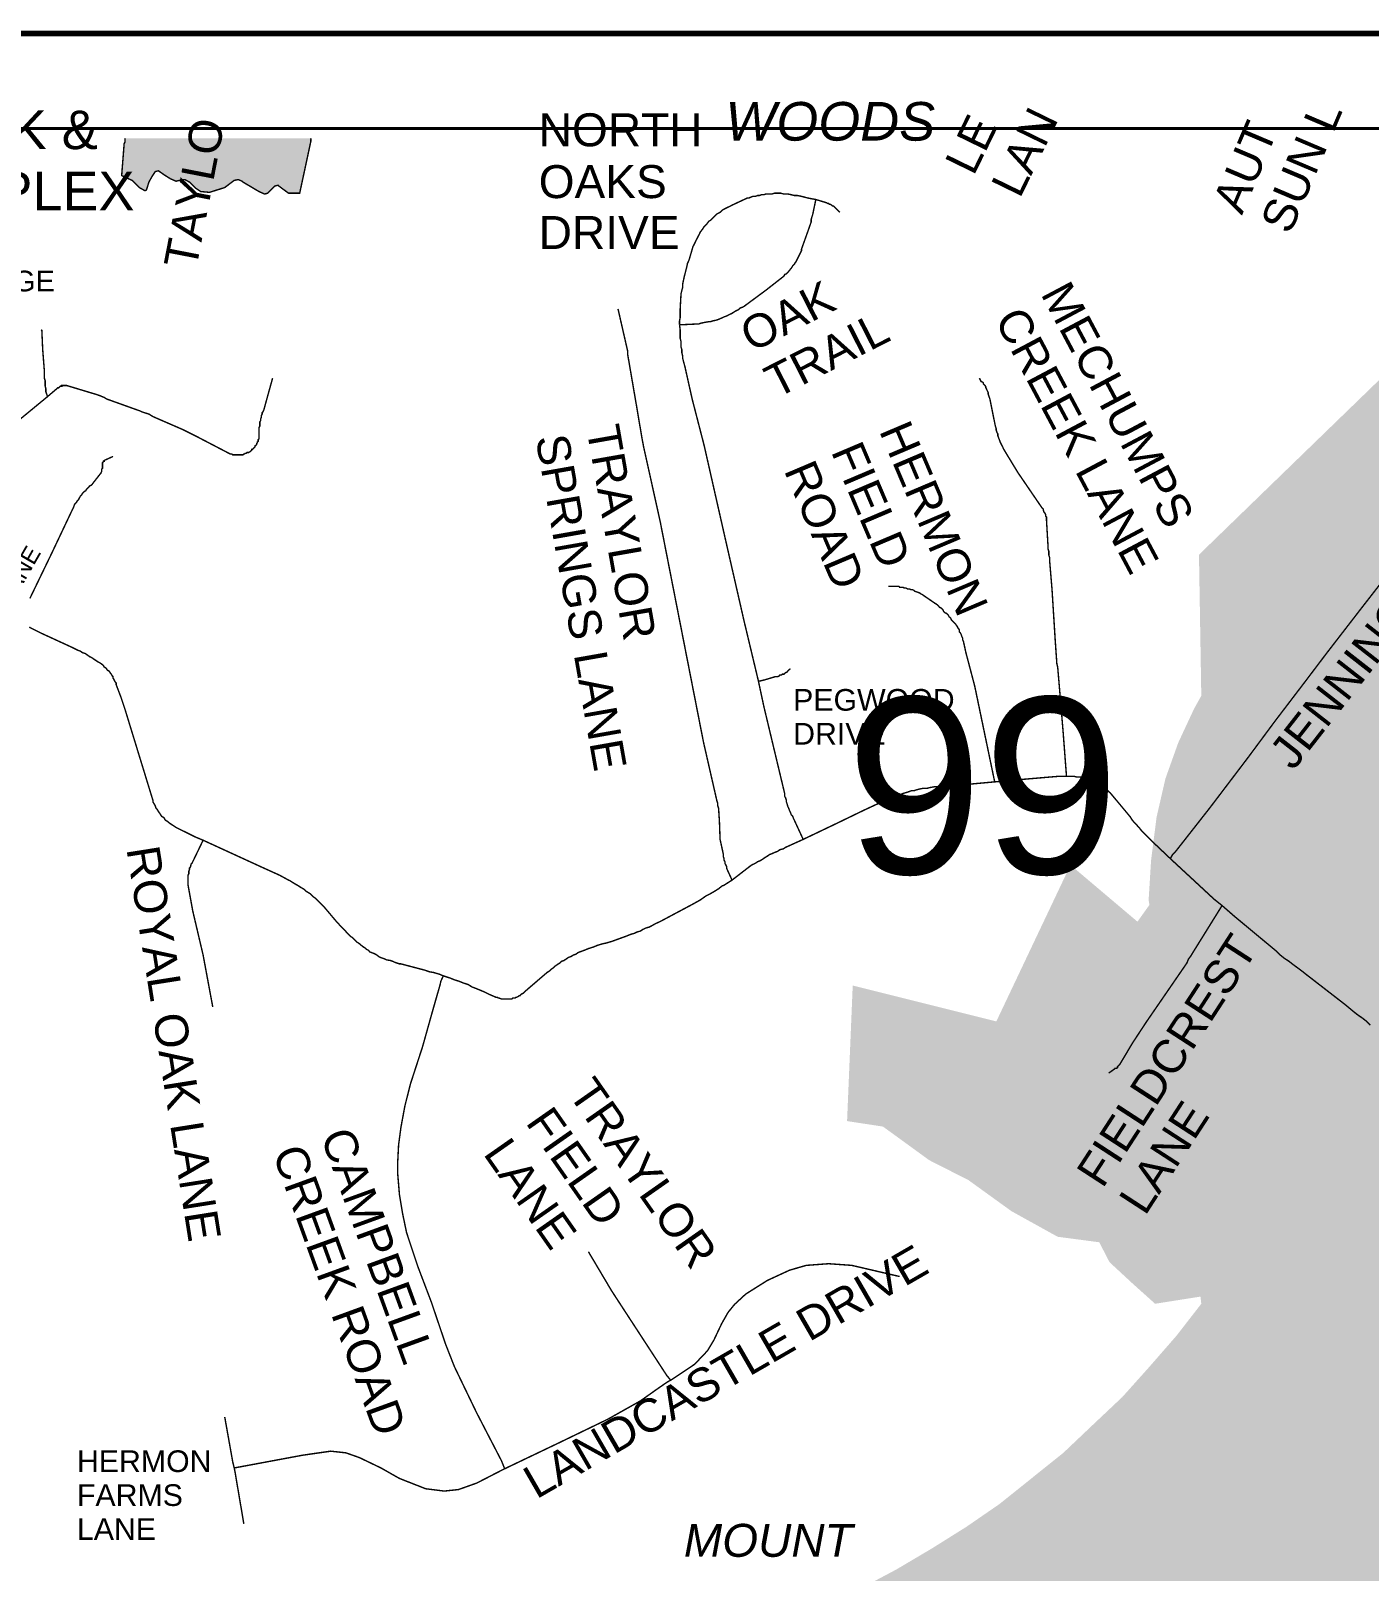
# Model space of a CAD drawing. Header units: millimetres. Extents: x 10 to 1080, y 12 to 847.
# Drawn here: x 577.5 to 719.5, y 683.6 to 847.1 of the extents above; entities that cross this region are included whole.
import ezdxf

# ---------------------------------------------------------------- set-up
doc = ezdxf.new("R2010")
doc.units = ezdxf.units.MM

msp = doc.modelspace()

# ---------------------------------------------------------------- hatches: boundary and pattern name
at = {"layer": 'H', "linetype": 'CONTINUOUS'}
for points in [[(607.219, 835.484), (607.219, 835.325), (606.037, 829.822), (604.855, 829.822), (603.92, 830.492), (603.762, 830.668), (603.409, 830.58), (602.65, 829.822), (602.315, 829.733), (601.715, 829.98), (600.022, 831.003), (599.952, 831.092), (599.528, 831.25), (599.105, 831.18), (598.082, 830.404), (596.477, 829.91), (595.542, 829.98), (595.03, 830.333), (594.36, 831.003), (593.848, 831.25), (593.249, 831.18), (592.914, 831.092), (592.332, 831.338), (591.644, 831.762), (591.062, 832.185), (590.709, 832.097), (590.374, 831.603), (590.038, 831.003), (589.792, 830.157), (589.615, 830.068), (589.015, 830.404), (588.257, 831.18), (587.163, 831.691), (587.41, 835.06), (587.498, 835.237), (587.534, 835.66), (607.254, 835.66), (607.219, 835.484)], [(944.704, 570.742), (940.47, 570.9), (936.149, 570.742), (931.827, 570.477), (929.64, 570.318), (927.523, 570.142), (925.318, 570.054), (923.202, 569.895), (920.997, 569.718), (918.88, 569.63), (916.675, 569.63), (912.354, 569.718), (909.814, 569.807), (907.627, 569.895), (905.422, 569.895), (903.129, 569.895), (900.853, 569.895), (898.472, 569.807), (896.108, 569.718), (893.815, 569.56), (891.364, 569.472), (889, 569.295), (886.619, 569.136), (884.167, 568.96), (881.803, 568.713), (879.334, 568.537), (876.882, 568.36), (874.518, 568.113), (872.067, 567.937), (869.597, 567.69), (867.234, 567.514), (864.87, 567.267), (862.401, 567.09), (860.037, 566.932), (857.673, 566.755), (855.292, 566.596), (853.017, 566.42), (850.724, 566.332), (848.607, 566.244), (852.17, 570.142), (834.037, 605.614), (843.703, 613.075), (870.797, 623.394), (903.041, 631.79), (912.777, 635.6), (906.939, 654.985), (902.458, 678.268), (899.231, 711.2), (894.662, 722.806), (891.452, 733.125), (876.635, 727.287), (871.467, 723.388), (859.861, 713.74), (846.243, 705.362), (834.637, 704.674), (819.82, 705.362), (804.333, 708.572), (802.375, 724.076), (797.207, 740.234), (785.618, 751.84), (767.503, 733.725), (751.999, 718.908), (742.35, 719.578), (729.403, 707.302), (723.988, 701.798), (721.448, 703.333), (717.638, 705.362), (713.74, 707.214), (709.842, 708.995), (705.785, 710.53), (701.71, 711.958), (701.622, 712.717), (696.807, 711.958), (694.355, 714.163), (691.974, 716.368), (690.88, 718.485), (686.47, 719.067), (681.567, 721.783), (676.998, 725.082), (672.835, 727.198), (667.932, 730.762), (664.122, 731.344), (664.722, 745.737), (679.962, 741.927), (687.828, 758.525), (694.937, 752.51), (696.207, 754.292), (696.119, 754.803), (696.383, 759.037), (696.965, 763.605), (697.9, 767.68), (699.258, 771.49), (700.952, 775.123), (701.71, 776.482), (701.463, 791.457), (726.528, 815.763), (736.6, 830.157), (738.681, 835.66), (948.849, 835.66), (948.849, 570.318), (944.704, 570.742)], [(802.375, 724.076), (804.333, 708.572), (819.82, 705.362), (834.637, 704.674), (846.243, 705.362), (859.861, 713.74), (871.467, 723.388), (876.635, 727.287), (891.452, 733.125), (894.662, 722.806), (899.231, 711.2), (902.458, 678.268), (906.939, 654.985), (912.777, 635.6), (903.041, 631.79), (870.797, 623.394), (843.703, 613.075), (834.037, 605.614), (852.17, 570.142), (848.607, 566.244), (849.207, 566.244), (834.637, 551.692), (840.475, 538.815), (802.711, 488.438), (802.217, 489.126), (800.435, 493.007), (798.83, 497.082), (795.355, 502.25), (792.215, 505.213), (789.005, 508.088), (786.289, 511.722), (784.437, 515.532), (783.078, 519.677), (782.391, 521.723), (780.874, 525.78), (778.334, 530.348), (775.794, 533.735), (773.007, 536.875), (769.955, 539.75), (766.727, 542.378), (763.27, 544.83), (759.707, 547.123), (755.985, 549.24), (754.115, 550.333), (752.263, 551.356), (750.305, 552.45), (748.365, 553.473), (746.407, 554.478), (744.467, 555.502), (742.615, 556.507), (740.657, 557.618), (739.652, 558.13), (732.525, 556.436), (732.79, 544.583), (726.264, 530.86), (723.142, 524.334), (722.207, 519.765), (722.877, 514.015), (725.593, 511.052), (734.219, 509.182), (736.177, 508.935), (733.302, 494.965), (732.278, 489.126), (728.98, 480.236), (737.605, 465.243), (747.518, 446.193), (733.548, 450.338), (730.409, 438.062), (720.76, 407.158), (717.885, 398.268), (714.745, 388.108), (713.475, 387.174), (712.047, 376.096), (715.945, 344.77), (716.615, 324.026), (716.439, 318.682), (723.388, 318.435), (731.608, 319.705), (737.358, 321.557), (743.373, 323.25), (749.635, 324.273), (754.962, 326.39), (761.488, 331.47), (750.641, 308.786), (742.95, 291.677), (741.257, 289.313), (754.715, 277.195), (760.801, 272.292), (760.73, 272.115), (769.444, 264.583), (777.487, 249.678), (794.597, 237.155), (804.333, 230.293), (811.777, 224.032), (798.054, 219.957), (781.473, 215.988), (770.043, 212.602), (757.502, 208.033), (746.072, 201.172), (734.06, 195.404), (725.082, 194.91), (725.258, 194.134), (725.593, 192.105), (725.752, 188.048), (725.17, 184.062), (724.905, 183.392), (714.587, 181.698), (699.17, 173.743), (696.295, 178.312), (682.078, 173.143), (680.879, 176.53), (652.868, 161.713), (660.647, 138.007), (660.4, 137.83), (656.749, 135.467), (653.203, 133.103), (649.552, 130.722), (645.918, 128.358), (642.285, 125.977), (638.634, 123.702), (635, 121.32), (631.349, 118.957), (627.803, 116.664), (624.152, 114.3), (620.942, 115.394), (619.584, 117.51), (618.402, 119.556), (617.22, 121.744), (616.038, 123.702), (614.68, 125.977), (613.569, 128.27), (612.299, 130.475), (610.958, 132.415), (609.424, 134.197), (608.154, 136.066), (606.795, 138.254), (605.367, 140.035), (603.673, 143.087), (601.892, 144.445), (599.863, 145.715), (598.17, 147.496), (596.724, 149.26), (595.118, 151.042), (593.513, 152.647), (591.22, 153.846), (589.439, 155.187), (587.675, 156.545), (586.052, 158.415), (585.717, 160.778), (585.047, 162.895), (584.112, 165.1), (582.172, 166.194), (580.549, 167.887), (579.543, 169.845), (578.785, 171.962), (577.762, 173.902), (576.668, 175.772), (575.398, 177.553), (573.775, 178.982), (571.659, 182.457), (568.784, 186.778), (566.932, 189.988), (565.82, 194.486), (564.462, 203.87), (563.704, 208.527), (563.88, 211.332), (563.704, 215.477), (563.457, 217.77), (563.28, 220.133), (563.368, 222.426), (563.28, 224.614), (562.857, 227.418), (561.675, 229.694), (560.828, 232.586), (561.428, 234.774), (561.852, 237.825), (561.922, 240.206), (561.587, 242.658), (561.763, 245.286), (562.01, 247.65), (561.852, 250.278), (561.164, 254.423), (561.922, 257.052), (562.522, 259.256), (562.275, 261.532), (561.499, 263.56), (560.405, 265.518), (559.805, 267.882), (559.223, 270.175), (557.953, 273.297), (556.26, 274.92), (554.814, 277.53), (554.39, 280), (553.72, 282.363), (552.962, 284.656), (551.85, 286.508), (550.668, 288.713), (549.222, 291.165), (547.194, 292.947), (545.412, 294.552), (543.56, 296.422), (543.719, 298.697), (542.537, 300.655), (540.42, 302.348), (538.057, 304.976), (535.34, 306.405), (532.553, 307.763), (530.26, 309.545), (528.232, 310.903), (526.874, 312.755), (526.45, 314.872), (524.51, 315.807), (522.305, 316.054), (518.248, 316.565), (515.779, 316.9), (513.592, 317.324), (511.387, 317.923), (508.935, 318.17), (507.153, 316.988), (506.465, 314.96), (505.037, 313.267), (503.255, 311.997), (501.897, 310.303), (500.292, 308.698), (498.422, 307.587), (496.658, 306.07), (495.212, 304.377), (494.453, 302.348), (493.942, 299.896), (493.607, 297.603), (493.942, 295.24), (494.453, 293.123), (495.212, 290.83), (495.723, 288.625), (494.03, 286.508), (493.342, 284.304), (491.649, 281.693), (489.462, 280.846), (485.14, 280.423), (481.577, 280.582), (479.637, 281.852), (478.102, 283.457), (476.673, 285.08), (475.068, 286.773), (472.863, 287.267), (470.658, 286.685), (468.965, 285.238), (467.184, 283.88), (465.067, 282.875), (463.462, 281.34), (464.732, 279.488), (466.602, 278.306), (468.63, 277.372), (469.724, 275.502), (468.877, 273.385), (467.095, 272.027), (463.973, 269.663), (462.104, 268.058), (460.075, 266.876), (457.958, 266.1), (455.665, 265.606), (452.702, 266.277), (450.674, 267.212), (448.469, 267.635), (444.835, 268.482), (442.718, 268.993), (440.514, 268.393), (436.792, 268.217), (434.763, 268.905), (432.805, 269.998), (431.465, 271.78), (432.647, 273.72), (433.405, 275.925), (433.317, 278.218), (432.805, 280.335), (432.894, 282.963), (431.959, 285.327), (428.925, 284.568), (426.72, 283.88), (424.603, 283.457), (421.375, 283.968), (419.188, 284.392), (417.072, 284.903), (415.025, 285.926), (412.838, 286.685), (410.792, 287.62), (409.698, 289.56), (409.875, 291.765), (410.298, 293.97), (410.298, 296.157), (409.61, 298.203), (408.252, 300.143), (406.4, 301.66), (404.53, 303.107), (402.837, 304.712), (400.897, 305.823), (399.715, 307.675), (400.297, 309.792), (399.962, 311.997), (397.845, 313.355), (395.905, 314.537), (394.547, 316.318), (393.1, 318.1), (391.672, 319.793), (390.225, 321.398), (388.108, 322.668), (386.592, 324.185), (385.057, 325.878), (383.452, 327.325), (381.582, 328.595), (379.465, 329.265), (378.125, 331.047), (378.037, 333.252), (377.349, 335.368), (375.92, 336.973), (374.05, 338.332), (372.11, 339.425), (370.152, 340.536), (368.035, 341.383), (365.919, 341.965), (363.555, 341.63), (361.615, 340.607), (359.745, 338.914), (357.875, 337.82), (355.935, 336.797), (353.818, 335.703), (351.878, 334.522), (350.255, 332.652), (348.915, 330.8), (347.98, 328.754), (347.133, 326.637), (345.599, 325.032), (343.323, 324.785), (340.184, 324.785), (337.732, 325.367), (335.615, 324.185), (334.522, 322.333), (334.433, 320.128), (334.098, 317.923), (332.899, 315.807), (331.805, 313.866), (330.958, 311.75), (330.712, 309.545), (330.288, 307.252), (329.935, 304.976), (329.688, 302.683), (329.018, 300.39), (328.083, 298.203), (327.325, 296.157), (327.06, 293.97), (328.665, 292.347), (329.935, 290.583), (328.665, 288.802), (326.39, 287.955), (323.25, 287.778), (321.045, 288.29), (319.864, 290.23), (318.682, 292.276), (316.812, 293.705), (314.025, 294.975), (311.732, 295.487), (309.615, 295.91), (307.763, 297.092), (306.405, 299.05), (305.47, 300.99), (304.712, 303.107), (303.689, 305.135), (301.995, 306.405), (300.302, 307.852), (298.962, 309.545), (297.268, 307.94), (296.422, 305.894), (293.282, 304.2), (291.5, 305.558), (289.648, 306.828), (287.69, 307.852), (287.267, 309.968), (287.69, 312.173), (285.75, 313.09), (283.457, 313.602), (281.34, 314.202), (279.224, 315.295), (278.642, 317.5), (277.954, 319.617), (276.013, 321.222), (274.144, 319.793), (272.874, 317.923), (269.998, 319.193), (268.217, 320.64), (266.435, 321.98), (263.984, 324.45), (262.202, 325.72), (260.862, 327.484), (261.108, 329.688), (261.867, 331.893), (262.714, 334.01), (262.467, 337.644), (261.532, 339.602), (260.597, 341.718), (258.992, 343.323), (255.94, 345.352), (253.065, 346.71), (251.195, 347.892), (249.167, 348.827), (248.92, 351.032), (250.19, 352.884), (251.707, 354.842), (254.088, 354.93), (255.782, 356.358), (257.969, 356.623), (260.174, 357.117), (261.444, 359.234), (261.779, 361.527), (261.62, 363.732), (260.438, 365.584), (258.992, 367.277), (256.117, 367.63), (255.429, 369.746), (254.088, 371.44), (252.307, 372.957), (250.525, 374.227), (248.497, 374.826), (247.138, 376.767), (248.162, 378.707), (247.385, 381), (245.78, 382.517), (245.622, 384.81), (244.687, 386.75), (243.575, 388.796), (242.235, 390.56), (241.035, 392.43), (239.518, 394.212), (239.43, 396.416), (240.453, 398.533), (240.612, 401.144), (240.788, 403.86), (239.43, 405.888), (238.584, 408.005), (236.467, 409.452), (235.038, 411.304), (233.08, 412.838), (233.168, 415.202), (234.103, 417.318), (235.462, 419.276), (236.978, 421.04), (238.072, 422.998), (237.825, 425.274), (237.49, 427.902), (236.22, 429.683), (234.527, 431.377), (232.657, 433.246), (230.628, 434.587), (229.182, 436.28), (227.489, 437.815), (226.219, 439.667), (224.79, 441.537), (223.943, 443.742), (222.92, 445.77), (220.98, 447.216), (218.775, 448.557), (216.57, 449.827), (214.365, 450.25), (212.249, 450.427), (209.797, 450.515), (206.163, 450.427), (203.87, 451.026), (201.595, 450.338), (199.972, 448.31), (201.665, 446.705), (199.549, 444.588), (196.938, 445.347), (194.822, 445.435), (192.105, 444.923), (189.054, 445.012), (187.202, 443.406), (184.908, 442.472), (182.88, 441.113), (181.01, 439.596), (179.317, 438.15), (177.288, 437.056), (175.084, 436.457), (173.055, 435.522), (170.762, 434.675), (168.575, 434.852), (166.793, 436.545), (165.947, 438.82), (165.259, 440.937), (163.142, 442.048), (160.955, 442.56), (158.574, 442.383), (156.369, 441.713), (154.005, 440.778), (151.377, 440.267), (148.59, 440.267), (146.385, 439.843), (145.45, 437.727), (145.115, 435.522), (142.663, 436.122), (142.152, 438.326), (140.458, 439.932), (138.43, 441.113), (136.472, 442.207), (134.285, 442.807), (131.745, 442.048), (128.605, 441.537), (126.153, 441.872), (123.525, 441.784), (121.497, 442.983), (120.05, 444.588), (117.775, 445.012), (116.082, 446.528), (116.152, 448.822), (114.124, 450.938), (112.607, 453.214), (111.425, 454.995), (110.155, 456.777), (108.797, 458.47), (107.527, 460.252), (106.257, 461.945), (104.898, 463.726), (103.54, 465.42), (102.182, 467.113), (100.842, 468.806), (99.572, 470.57), (98.213, 472.264), (95.585, 475.738), (93.133, 479.213), (90.682, 482.776), (88.477, 486.41), (86.448, 490.132), (84.578, 494.03), (83.062, 498.016), (81.527, 502.92), (80.433, 507.065), (79.498, 511.298), (78.74, 515.532), (78.228, 519.853), (77.805, 524.175), (77.558, 528.496), (77.47, 532.8), (77.558, 534.917), (77.558, 537.122), (77.717, 539.238), (77.893, 541.443), (78.052, 543.56), (78.317, 545.765), (78.564, 547.882), (79.252, 552.115), (80.098, 556.348), (81.192, 560.582), (82.374, 564.727), (84.402, 570.054), (86.448, 573.793), (87.63, 575.645), (117.687, 575.645), (138.007, 572.435), (144.445, 544.23), (141.905, 543.225), (154.764, 537.88), (160.443, 536.028), (171.185, 535.693), (189.318, 535.34), (206.834, 533.912), (226.06, 527.897), (227.842, 532.888), (253.912, 548.552), (259.239, 550.333), (265.677, 550.668), (269.575, 552.115), (277.019, 556.772), (283.122, 559.223), (290.989, 559.982), (306.317, 558.553), (306.652, 558.288), (307.005, 558.624), (310.885, 558.888), (317.659, 563.122), (325.543, 568.113), (333.745, 573.528), (338.825, 576.827), (341.365, 576.756), (344.928, 576.068), (348.492, 574.71), (351.949, 572.858), (355.759, 569.718), (358.228, 566.173), (359.234, 564.303), (360.257, 562.363), (362.462, 558.8), (365.425, 555.925), (369.993, 554.32), (376.255, 554.478), (378.46, 554.902), (380.577, 555.325), (382.782, 555.748), (384.898, 556.013), (387.773, 556.436), (392.007, 557.107), (396.064, 558.042), (400.138, 559.135), (404.107, 560.405), (408.005, 561.852), (411.903, 563.457), (415.713, 565.238), (419.435, 567.09), (423.069, 569.048), (424.18, 569.63), (421.128, 576.333), (406.224, 573.952), (411.057, 595.383), (409.452, 607.06), (401.408, 603.85), (401.832, 611.893), (404.618, 612.74), (404.195, 626.022), (394.882, 630.432), (373.539, 618.737), (369.482, 635.67), (377.19, 651.845), (407.405, 673.276), (407.829, 671.23), (482.177, 704.003), (500.715, 623.323), (501.227, 623.57), (505.372, 625.863), (509.182, 627.892), (512.992, 630.008), (516.802, 632.037), (520.612, 634.065), (522.552, 635.088), (524.422, 636.094), (526.362, 637.117), (528.232, 638.14), (530.172, 639.233), (532.042, 640.256), (534.335, 641.438), (544.495, 629.585), (550.422, 631.613), (546.523, 639.568), (541.532, 645.336), (541.602, 645.407), (545.412, 647.453), (549.222, 649.57), (553.032, 651.598), (556.772, 653.627), (560.582, 655.743), (564.392, 657.772), (568.202, 659.888), (572.012, 661.917), (575.733, 664.034), (579.543, 666.15), (583.353, 668.196), (587.163, 670.313), (590.885, 672.342), (596.724, 674.458), (601.133, 674.458), (603.338, 674.458), (605.455, 674.37), (607.642, 674.194), (609.847, 674.123), (611.964, 674.035), (614.168, 673.858), (616.373, 673.7), (618.49, 673.612), (620.695, 673.435), (622.882, 673.347), (624.999, 673.276), (629.32, 673.188), (633.642, 673.276), (637.875, 673.523), (642.108, 673.947), (646.254, 674.617), (650.399, 675.728), (653.627, 676.734), (657.684, 678.18), (661.67, 679.873), (665.568, 681.743), (669.378, 683.772), (673.1, 685.976), (676.734, 688.252), (680.297, 690.704), (683.683, 693.42), (687.07, 696.136), (690.192, 699.1), (693.332, 702.063), (696.207, 705.273), (699.082, 708.572), (701.71, 711.958), (705.785, 710.53), (709.842, 708.995), (713.74, 707.214), (717.638, 705.362), (721.448, 703.333), (723.988, 701.798), (729.403, 707.302), (742.35, 719.578), (751.999, 718.908), (767.503, 733.725), (785.618, 751.84), (797.207, 740.234), (802.375, 724.076), (802.375, 724.076)]]:
    msp.add_hatch(color=256, dxfattribs=at).paths.add_polyline_path(points)

# ---------------------------------------------------------------- linework, layer by layer
at = {"layer": 'P'}
for points, const_width in [([(16.157, 12.118), (16.157, 846.755), (1080.082, 846.755), (1080.082, 12.118), (16.157, 12.118)], 0.602), ([(42.245, 29.475), (42.245, 836.683), (948.002, 836.683), (948.002, 29.475), (42.245, 29.475), (42.245, 29.475)], 0.301), ([(607.254, 835.66), (607.219, 835.501), (607.219, 835.325), (606.037, 829.822), (604.855, 829.822), (603.92, 830.509), (603.744, 830.668), (603.409, 830.58), (602.65, 829.822), (602.315, 829.733), (601.715, 829.998), (600.022, 831.003), (599.934, 831.092), (599.511, 831.268), (599.087, 831.18), (598.082, 830.421), (596.459, 829.91), (595.542, 829.998), (595.03, 830.333), (594.342, 831.003), (593.848, 831.268), (593.249, 831.18), (592.914, 831.092), (592.314, 831.356), (591.644, 831.779), (591.044, 832.203), (590.709, 832.115), (590.374, 831.603), (590.038, 831.003), (589.774, 830.157), (589.615, 830.086), (589.015, 830.421), (588.257, 831.18), (587.146, 831.691), (587.41, 835.078), (587.498, 835.237), (587.516, 835.66)], 0.151), ([(646.342, 815.852), (646.342, 816.275), (646.412, 816.61), (646.412, 816.875), (646.412, 817.21), (646.412, 817.545), (646.501, 819.15), (646.589, 819.503), (646.677, 819.838), (646.677, 820.173), (646.765, 820.596), (646.836, 820.932), (646.924, 821.267), (647.012, 821.619), (647.1, 821.955), (647.188, 822.378), (647.347, 822.713), (647.771, 824.159), (647.859, 824.318), (647.947, 824.495), (648.106, 824.83), (648.282, 825.165), (648.37, 825.341), (648.458, 825.5), (648.529, 825.676), (648.794, 826.012), (648.952, 826.276), (649.129, 826.435), (649.217, 826.523), (649.464, 826.858), (649.64, 826.946), (649.887, 827.193), (650.064, 827.37), (650.152, 827.458), (650.311, 827.617), (650.646, 827.793), (650.91, 828.04), (651.069, 828.128), (651.245, 828.216), (651.422, 828.305), (651.757, 828.463), (651.916, 828.552), (653.538, 829.31), (653.697, 829.31), (654.121, 829.486), (654.385, 829.486), (654.632, 829.575), (654.808, 829.575), (655.055, 829.663), (655.302, 829.663), (655.479, 829.733), (655.726, 829.733), (655.902, 829.733), (656.149, 829.733), (656.414, 829.822), (656.572, 829.822), (656.837, 829.822), (657.084, 829.822), (657.419, 829.733), (657.842, 829.733), (658.195, 829.663), (658.53, 829.575), (658.865, 829.575), (659.289, 829.486), (659.624, 829.398), (659.959, 829.31), (660.312, 829.239), (660.806, 829.151)], 0.151), ([(646.342, 815.852), (648.194, 815.94), (648.37, 815.94), (648.617, 816.028), (649.041, 816.116), (649.464, 816.187), (649.64, 816.187), (649.887, 816.275), (650.311, 816.363), (650.734, 816.539), (650.91, 816.61), (651.069, 816.698), (651.334, 816.786), (651.492, 816.875), (651.669, 816.963), (651.845, 817.033), (652.268, 817.298), (652.427, 817.386), (652.604, 817.457), (652.762, 817.633), (653.027, 817.721), (653.186, 817.809), (655.479, 819.503), (657.419, 821.02), (657.507, 821.196), (657.684, 821.267), (657.931, 821.531), (658.195, 821.866), (658.266, 821.955), (658.354, 822.113), (658.53, 822.29), (658.618, 822.466), (658.689, 822.537), (658.777, 822.713), (658.865, 822.889), (659.042, 823.225), (659.112, 823.383), (659.201, 823.56), (659.289, 823.736), (659.289, 823.895), (659.959, 825.765), (660.047, 826.012), (660.135, 826.276), (660.224, 826.523), (660.312, 826.77), (660.312, 827.035), (660.382, 827.282), (660.471, 827.546), (660.806, 829.151)], 0.151), ([(660.806, 829.151), (661.917, 828.816), (662.076, 828.728), (662.164, 828.728), (662.252, 828.64), (662.34, 828.64), (662.499, 828.552), (662.587, 828.463), (662.675, 828.463), (662.764, 828.393), (662.852, 828.305), (662.922, 828.216), (663.011, 828.128), (663.099, 828.04), (663.275, 827.881), (663.346, 827.793)], 0.151), ([(651.916, 756.92), (651.334, 758.19), (651.334, 758.366), (651.245, 758.543), (651.157, 758.702), (651.157, 758.878), (651.069, 759.037), (651.069, 759.213), (650.998, 759.389), (650.998, 759.636), (650.646, 761.242), (650.575, 763.199), (650.487, 764.54), (650.399, 764.805), (650.399, 764.893), (650.399, 765.052), (650.311, 765.316), (648.882, 771.578), (644.296, 794.949), (642.532, 802.905), (642.355, 803.839), (641.756, 807.385), (640.838, 812.729), (640.838, 813.065), (639.815, 817.545)], 0.151), ([(654.72, 778.016), (653.186, 784.437), (651.157, 793.327), (648.952, 803.063), (647.682, 807.985), (646.924, 811.371), (646.836, 811.706), (646.765, 811.953), (646.677, 812.306), (646.677, 812.553), (646.589, 812.888), (646.589, 813.223), (646.501, 813.488), (646.501, 813.823), (646.501, 814.07), (646.412, 814.423), (646.412, 814.758), (646.412, 815.005), (646.412, 815.34), (646.342, 815.852)], 0.151), ([(578.608, 815.34), (578.679, 815.269), (578.679, 815.181), (578.767, 813.223), (578.944, 810.948), (578.944, 810.436), (578.944, 810.189), (579.032, 809.925), (579.032, 809.59), (579.032, 809.343), (579.102, 809.078), (579.102, 808.743), (579.191, 808.496), (579.279, 808.232)], 0.151), ([(579.279, 808.232), (580.372, 809.166), (580.461, 809.166), (580.549, 809.255), (580.637, 809.343), (580.725, 809.343), (580.796, 809.343), (580.796, 809.413), (580.884, 809.413), (580.972, 809.413), (581.06, 809.413), (581.148, 809.413), (581.219, 809.413), (581.307, 809.413), (584.112, 808.567), (584.359, 808.496), (584.87, 808.32), (585.294, 808.143), (585.541, 807.985), (588.839, 806.803), (589.104, 806.715), (589.262, 806.626), (589.527, 806.538), (590.038, 806.379), (590.462, 806.115), (593.584, 804.757), (595.277, 803.91), (598.664, 802.146), (598.752, 802.146), (598.84, 802.146), (598.928, 802.058), (599.087, 802.058), (599.352, 802.058), (599.511, 802.058), (599.599, 802.058), (599.687, 802.058), (599.846, 802.058), (599.934, 802.058), (600.022, 802.058), (600.11, 802.146), (600.198, 802.146), (600.269, 802.217), (600.357, 802.217), (600.445, 802.305), (600.622, 802.305), (600.781, 802.393), (600.957, 802.569), (600.957, 802.64), (601.045, 802.64), (601.204, 802.816), (601.292, 802.905), (601.292, 802.993), (601.468, 803.152), (601.468, 803.24), (601.539, 803.328), (601.539, 803.416), (601.627, 803.487), (601.627, 803.663), (601.715, 803.751), (601.715, 803.839), (601.715, 803.91), (601.715, 803.998), (601.715, 804.175), (601.715, 804.263), (601.715, 804.333), (601.715, 804.598), (601.715, 804.757), (601.715, 804.933), (601.804, 805.109), (601.804, 805.268), (601.804, 805.445), (601.804, 805.533), (601.892, 805.692), (601.892, 805.868), (601.962, 806.027), (601.962, 806.203), (602.051, 806.379), (602.051, 806.538), (602.139, 806.626), (602.227, 806.803), (602.809, 808.919), (603.162, 810.189)], 0.151), ([(678.162, 810.189), (678.339, 809.837), (678.515, 809.766), (678.586, 809.678), (678.586, 809.59), (678.674, 809.502), (678.762, 809.413), (678.85, 809.255), (678.85, 809.166), (678.938, 808.99), (679.009, 808.831), (679.097, 808.655), (679.097, 808.567), (679.097, 808.496), (679.274, 807.985), (679.856, 805.109), (679.944, 804.845), (679.944, 804.686), (680.032, 804.422), (680.12, 804.263), (680.12, 804.086), (680.208, 803.839), (680.279, 803.663), (680.367, 803.416), (680.544, 803.063), (680.632, 802.905), (680.702, 802.728), (680.791, 802.569), (682.237, 800.188), (684.777, 796.466), (684.936, 796.29), (684.936, 796.219), (685.024, 795.955), (685.112, 795.867), (685.2, 795.708), (685.2, 795.532), (685.288, 795.443), (685.288, 795.373), (685.288, 795.108), (685.288, 795.02), (685.447, 792.321), (685.447, 792.057), (685.535, 791.81), (685.535, 791.633), (685.535, 791.386), (685.624, 791.139), (685.624, 790.716), (685.871, 787.753), (686.206, 782.408), (686.382, 779.868), (686.47, 779.533), (686.629, 777.663), (687.052, 772.583), (687.405, 767.927)], 0.151), ([(559.805, 792.409), (560.229, 792.745), (560.405, 792.903), (560.564, 793.08), (560.74, 793.256), (560.899, 793.327), (561.075, 793.503), (561.252, 793.591), (561.411, 793.75), (563.792, 795.443), (565.132, 796.555), (569.366, 800.029), (569.718, 800.365), (570.301, 800.788), (570.724, 801.211), (571.482, 801.723), (571.835, 802.058), (575.892, 805.445), (579.279, 808.232)], 0.151), ([(577.409, 786.818), (579.702, 791.563), (581.907, 796.219), (581.995, 796.378), (582.066, 796.555), (582.154, 796.802), (582.33, 796.978), (582.418, 797.137), (582.577, 797.313), (582.665, 797.489), (582.754, 797.648), (582.912, 797.825), (583.001, 797.983), (583.177, 798.16), (583.336, 798.248), (583.424, 798.407), (583.6, 798.583), (583.759, 798.759), (583.935, 798.83), (584.87, 800.029), (584.958, 800.1), (584.958, 800.188), (585.029, 800.276), (585.029, 800.365), (585.029, 800.453), (585.029, 800.523), (585.117, 800.612), (585.117, 800.7), (585.117, 800.788), (585.117, 800.947), (585.117, 801.035), (585.117, 801.123), (585.117, 801.211), (585.205, 801.299), (585.205, 801.37), (585.294, 801.37), (585.294, 801.458), (586.228, 801.882)], 0.151), ([(698.412, 759.213), (698.571, 759.46), (698.659, 759.636), (698.835, 759.813), (698.994, 759.972), (702.645, 764.628), (706.702, 769.973), (709.577, 773.853), (712.805, 778.087), (714.992, 780.979), (718.644, 785.707), (723.124, 791.475)], 0.151), ([(679.785, 767.345), (677.668, 777.505), (676.734, 781.05), (676.469, 782.249), (676.398, 782.408), (676.398, 782.585), (676.31, 782.743), (676.222, 783.008), (676.134, 783.167), (676.046, 783.255), (676.046, 783.431), (675.975, 783.59), (675.887, 783.678), (675.799, 783.855), (675.622, 784.102), (675.375, 784.366), (675.287, 784.437), (675.199, 784.525), (675.128, 784.701), (674.952, 784.86), (674.864, 785.036), (674.705, 785.213), (674.529, 785.283), (674.352, 785.46), (674.282, 785.636), (674.105, 785.795), (673.929, 785.883), (673.77, 786.059), (673.594, 786.218), (673.435, 786.306), (672.077, 787.241), (671.901, 787.329), (671.812, 787.4), (671.565, 787.488), (671.318, 787.576), (671.23, 787.665), (671.054, 787.753), (670.895, 787.753), (670.719, 787.823), (670.542, 787.823), (670.384, 787.912), (670.207, 787.912), (670.048, 788), (669.872, 788), (669.696, 788), (669.625, 788.088), (668.514, 788.088)], 0.151), ([(577.338, 783.766), (578.52, 783.167), (581.819, 781.65), (582.489, 781.315), (582.754, 781.226), (583.001, 781.05), (583.265, 780.979), (583.512, 780.803), (583.759, 780.627), (583.935, 780.556), (584.182, 780.38), (584.447, 780.203), (584.694, 780.045), (584.87, 779.956), (585.117, 779.78), (585.205, 779.709), (585.294, 779.533), (585.452, 779.445), (585.541, 779.357), (585.629, 779.198), (585.805, 779.11), (585.876, 779.022), (585.964, 778.863), (586.052, 778.775), (586.14, 778.598), (586.228, 778.51), (586.228, 778.351), (586.299, 778.263), (586.387, 778.087), (586.475, 777.928), (586.564, 777.84), (586.564, 777.663), (587.075, 776.323), (587.498, 775.053), (590.462, 765.387), (590.462, 765.228), (590.621, 764.963), (590.709, 764.805), (590.797, 764.54), (590.885, 764.469), (591.044, 764.205), (591.22, 763.958), (591.379, 763.693), (591.644, 763.535), (591.732, 763.358), (591.802, 763.27), (592.067, 763.111), (592.155, 763.023), (592.402, 762.847), (592.649, 762.688), (592.914, 762.512), (594.942, 761.506), (595.789, 761.153)], 0.151), ([(654.72, 778.016), (655.391, 778.175), (656.502, 778.51), (656.661, 778.51), (656.749, 778.51), (656.925, 778.598), (656.996, 778.686), (657.172, 778.686), (657.26, 778.775), (657.419, 778.775), (657.507, 778.863), (657.595, 778.933), (657.772, 779.022), (657.842, 779.11), (657.931, 779.198), (658.019, 779.286), (658.107, 779.357)], 0.151), ([(659.465, 761.242), (658.53, 763.27), (658.442, 763.446), (658.354, 763.693), (658.195, 763.87), (658.107, 764.117), (658.019, 764.293), (657.931, 764.54), (657.842, 764.716), (657.772, 764.963), (657.684, 765.228), (657.684, 765.387), (657.595, 765.651), (657.507, 765.81), (657.507, 766.075), (655.302, 775.3), (654.72, 778.016)], 0.151), ([(659.465, 761.242), (663.011, 762.935), (665.815, 764.293), (666.909, 764.805), (668.179, 765.387), (668.514, 765.563), (668.69, 765.651), (668.937, 765.739), (669.202, 765.81), (669.449, 765.898), (669.696, 765.986), (669.96, 766.075), (670.207, 766.163), (670.472, 766.233), (670.719, 766.322), (670.966, 766.41), (671.23, 766.41), (671.477, 766.498), (671.812, 766.586), (672.165, 766.657), (672.588, 766.657), (672.924, 766.745), (673.435, 766.833), (674.017, 766.833), (674.352, 766.921), (674.776, 766.921), (675.128, 766.921), (679.785, 767.345)], 0.151), ([(679.785, 767.345), (681.478, 767.503), (685.624, 767.856), (686.47, 767.927), (686.629, 767.927), (686.894, 767.927), (687.052, 767.927), (687.405, 767.927)], 0.151), ([(687.405, 767.927), (687.652, 767.927), (687.899, 767.927), (688.075, 767.927), (688.252, 767.927), (688.499, 767.856), (688.675, 767.856), (688.922, 767.856), (689.098, 767.768), (689.257, 767.768), (689.522, 767.68), (689.681, 767.68), (689.857, 767.592), (690.104, 767.503), (690.192, 767.433), (690.368, 767.345), (690.527, 767.345), (690.704, 767.256), (690.862, 767.168), (690.951, 767.009), (691.127, 766.921), (691.215, 766.833), (691.374, 766.745), (691.55, 766.657), (691.638, 766.498), (691.797, 766.41), (691.885, 766.322), (692.062, 766.163), (692.132, 766.075), (694.178, 763.623), (694.337, 763.358), (694.602, 763.023), (694.849, 762.776), (695.096, 762.512), (695.36, 762.176), (695.607, 761.929), (695.872, 761.665), (696.119, 761.418), (696.366, 761.153), (698.412, 759.213)], 0.151), ([(595.789, 761.153), (594.607, 758.702), (594.519, 758.613), (594.431, 758.278), (594.342, 758.19), (594.342, 758.031), (594.272, 757.855), (594.272, 757.767), (594.272, 757.608), (594.184, 757.432), (594.184, 757.343), (594.184, 757.185), (594.184, 757.008), (594.184, 756.849), (594.184, 756.761), (594.184, 756.585), (594.184, 756.426), (594.695, 753.622), (595.789, 748.965), (596.812, 743.462)], 0.151), ([(595.789, 761.153), (602.051, 758.278), (602.985, 757.855), (603.92, 757.432), (604.855, 756.92), (605.014, 756.849), (605.278, 756.673), (605.437, 756.585), (605.702, 756.426), (605.861, 756.338), (606.125, 756.162), (606.284, 756.073), (606.548, 755.915), (606.707, 755.738), (607.131, 755.491), (607.307, 755.315), (607.466, 755.156), (607.73, 754.98), (607.889, 754.803), (608.065, 754.645), (608.242, 754.468), (608.401, 754.309), (608.577, 754.133), (610.006, 752.44), (611.452, 750.923), (611.628, 750.835), (611.787, 750.658), (611.964, 750.499), (612.122, 750.323), (612.299, 750.235), (612.475, 750.076), (612.81, 749.812), (612.969, 749.723), (613.145, 749.565), (613.322, 749.476), (613.481, 749.3), (613.657, 749.229), (613.904, 749.141), (614.08, 749.053), (614.239, 748.965), (614.415, 748.806), (614.592, 748.718), (615.086, 748.542), (615.262, 748.453), (615.685, 748.383), (615.932, 748.295), (616.109, 748.206), (616.356, 748.118), (616.62, 748.03), (616.779, 748.03), (619.319, 747.36), (619.831, 747.183), (620.254, 747.113), (620.854, 746.936), (621.277, 746.76)], 0.151), ([(651.916, 756.92), (653.785, 758.366), (654.032, 758.543), (654.385, 758.702), (654.632, 758.878), (654.879, 758.966), (655.144, 759.125), (655.391, 759.301), (655.655, 759.46), (655.902, 759.636), (656.149, 759.725), (656.502, 759.883), (656.749, 759.972), (656.996, 760.148), (657.348, 760.236), (657.595, 760.395), (659.465, 761.242)], 0.151), ([(698.412, 759.213), (699.682, 758.031), (700.599, 757.185), (703.068, 754.892), (703.915, 754.221)], 0.151), ([(621.277, 746.76), (622.035, 746.513), (622.459, 746.337), (622.97, 746.178), (623.394, 746.002), (623.905, 745.843), (624.328, 745.578), (624.752, 745.419), (625.175, 745.243), (625.598, 745.067), (626.092, 744.82), (626.868, 744.485), (627.027, 744.485), (627.115, 744.396), (627.204, 744.396), (627.451, 744.308), (627.539, 744.308), (627.627, 744.308), (627.786, 744.308), (627.874, 744.308), (628.05, 744.308), (628.209, 744.308), (628.297, 744.308), (628.474, 744.308), (628.562, 744.308), (628.632, 744.396), (628.721, 744.396), (628.897, 744.396), (628.985, 744.485), (629.056, 744.485), (629.232, 744.573), (629.32, 744.643), (629.408, 744.643), (629.479, 744.732), (629.567, 744.82), (629.744, 744.908), (629.832, 744.996), (629.902, 745.067), (632.284, 747.113), (632.531, 747.272), (632.707, 747.448), (632.954, 747.607), (633.13, 747.783), (633.377, 747.959), (633.642, 748.118), (633.801, 748.295), (634.065, 748.383), (634.312, 748.542), (634.559, 748.718), (634.824, 748.806), (635.071, 748.965), (635.335, 749.053), (635.582, 749.229), (635.758, 749.3), (636.252, 749.476), (636.676, 749.653), (637.187, 749.812), (637.611, 749.988), (638.122, 750.147), (638.545, 750.235), (639.145, 750.411), (640.75, 750.993), (641.174, 751.17), (641.509, 751.258), (641.844, 751.417), (642.179, 751.505), (642.444, 751.681), (642.779, 751.84), (643.114, 751.928), (643.449, 752.105), (643.714, 752.263), (644.296, 752.528), (647.771, 754.38), (648.529, 754.803), (649.129, 755.227), (649.64, 755.491), (650.064, 755.738), (650.487, 756.003), (650.91, 756.338), (650.998, 756.338), (651.916, 756.92)], 0.151), ([(703.915, 754.221), (701.022, 749.565), (700.599, 748.877), (700.352, 748.542), (700.176, 748.118), (695.872, 741.856), (694.425, 739.652), (693.067, 737.376), (692.979, 737.288), (692.908, 737.2), (692.82, 737.112), (692.82, 737.023), (692.732, 736.953), (692.556, 736.953), (692.485, 736.865), (691.885, 736.441)], 0.151), ([(703.915, 754.221), (705.185, 753.11), (709.665, 749.388), (710.089, 748.965), (710.512, 748.63), (711.024, 748.295), (711.447, 747.959), (712.029, 747.536), (712.382, 747.272), (712.805, 746.936), (716.95, 743.726), (717.462, 743.303), (717.885, 742.95), (718.308, 742.615), (718.802, 742.28), (719.226, 741.945), (719.649, 741.521)], 0.151), ([(627.786, 694.443), (627.451, 695.29), (624.822, 700.37), (622.459, 705.273), (621.524, 707.655), (620.007, 712.135), (618.561, 715.945), (617.379, 719.508), (616.955, 721.536), (616.62, 723.565), (616.444, 725.682), (616.444, 727.128), (616.532, 728.821), (616.779, 730.673), (617.202, 732.966), (617.802, 735.33), (619.072, 739.228), (620.095, 742.879), (620.942, 745.843), (621.012, 746.178), (621.277, 746.76)], 0.151), ([(645.407, 703.845), (644.984, 704.356), (639.145, 713.317), (636.676, 717.479)], 0.151), ([(645.407, 703.845), (645.918, 704.18), (647.947, 705.538), (649.305, 706.967), (649.975, 708.078), (650.822, 709.859), (651.492, 711.041), (652.18, 711.888), (653.362, 712.982), (655.655, 714.428), (658.019, 715.522), (659.8, 716.033), (662.164, 716.209), (664.616, 716.033), (669.696, 714.851)], 0.151), ([(627.786, 694.443), (628.297, 694.69), (633.465, 697.159), (638.722, 699.699), (641.421, 701.216), (642.179, 701.64), (644.225, 703.086), (645.072, 703.668), (645.407, 703.845)], 0.151), ([(599.087, 694.531), (598.928, 695.202), (598.082, 699.946)], 0.151), ([(627.786, 694.443), (627.292, 694.196), (624.822, 692.926), (622.882, 692.238), (621.365, 692.079), (619.407, 692.326), (616.62, 693.42), (614.662, 694.531), (612.387, 695.625), (610.941, 696.136), (609.335, 696.313), (606.372, 695.889), (599.934, 694.69), (599.087, 694.531)], 0.151), ([(600.11, 688.605), (599.175, 694.108), (599.087, 694.531)], 0.151)]:
    msp.add_lwpolyline(points, dxfattribs=dict(at, const_width=const_width))

# ---------------------------------------------------------------- texts
at = {"layer": 'T', "attachment_point": 1}
for s, insert, char_height in [('{\\fArial|b0|i1|c0|p18;WOODS}', (651.2, 839.5), 4.1), ('{\\fArial|b0|i0|c0|p18;PARK &}', (563.6, 838.6), 4.1), ('{\\fArial|b0|i0|c0|p18;NORTH}', (631.4, 838.3), 3.5), ('{\\fArial|b0|i0|c0|p18;COMPLEX}', (560.5, 832.1), 4.1), ('{\\fArial|b0|i0|c0|p18;OAKS}', (631.4, 832.8), 3.5), ('{\\fArial|b0|i0|c0|p18;DRIVE}', (631.4, 827.4), 3.5), ('{\\fArial|b0|i0|c0|p18;COTTAGE}', (565.2, 821.6), 2.2), ('{\\fArial|b0|i0|c0|p18;PEGWOOD}', (658.4, 777.2), 2.3), ('{\\fArial|b0|i0|c0|p18;99}', (664, 776.3), 18.7), ('{\\fArial|b0|i0|c0|p18;DRIVE}', (658.4, 773.6), 2.3), ('{\\fArial|b0|i0|c0|p18;HERMON}', (582.4, 696.4), 2.3), ('{\\fArial|b0|i0|c0|p18;FARMS}', (582.4, 692.8), 2.3), ('{\\fArial|b0|i0|c0|p18;LANE}', (582.4, 689.2), 2.3), ('{\\fArial|b0|i1|c0|p18;MOUNT}', (646.8, 688.6), 3.5)]:
    msp.add_mtext(s, dxfattribs=dict(at, insert=insert, char_height=char_height))
for s, insert, char_height, rotation in [('{\\fArial|b0|i0|c0|p18;LAN}', (679.3, 830.7), 3.5, 64), ('{\\fArial|b0|i0|c0|p18;TAYLO}', (591.6, 822.3), 3.5, 79), ('{\\fArial|b0|i0|c0|p18;LE}', (674.4, 833.1), 3.5, 64), ('{\\fArial|b0|i0|c0|p18;AUT}', (702.8, 828.8), 3.5, 67), ('{\\fArial|b0|i0|c0|p18;SUN L}', (707.9, 826.7), 3.5, 67), ('{\\fArial|b0|i0|c0|p18;OAK }', (652.4, 816), 3.5, 27), ('{\\fArial|b0|i0|c0|p18;MECHUMPS }', (687.7, 820.8), 3.5, 298), ('{\\fArial|b0|i0|c0|p18;CREEK LANE}', (682.8, 818.1), 3.5, 298), ('{\\fArial|b0|i0|c0|p18;TRAIL}', (655, 811.1), 3.5, 27), ('{\\fArial|b0|i0|c0|p18;TRAYLOR }', (639.9, 805.5), 3.5, 280), ('{\\fArial|b0|i0|c0|p18;HERMON}', (670.7, 806), 3.5, 293), ('{\\fArial|b0|i0|c0|p18;SPRINGS LANE}', (634.5, 804.5), 3.5, 280), ('{\\fArial|b0|i0|c0|p18;FIELD }', (665.6, 803.8), 3.5, 293), ('{\\fArial|b0|i0|c0|p18;ROAD}', (660.6, 801.8), 3.5, 293), ('{\\fArial|b0|i0|c0|p18;JENNINGS ROAD}', (708.7, 770.6), 3.5, 52), ('{\\fArial|b0|i0|c0|p18;LANE}', (573.8, 786.9), 1.8, 60), ('{\\fArial|b0|i0|c0|p18;ROYAL OAK LANE}', (591.1, 760.8), 3.5, 279), ('{\\fArial|b0|i0|c0|p18;FIELDCREST}', (688.3, 726), 3.5, 57), ('{\\fArial|b0|i0|c0|p18;TRAYLOR}', (637.3, 736.3), 3.5, 305), ('{\\fArial|b0|i0|c0|p18;FIELD}', (632.8, 733.2), 3.5, 305), ('{\\fArial|b0|i0|c0|p18;LANE}', (692.8, 723.1), 3.5, 57), ('{\\fArial|b0|i0|c0|p18;CAMPBELL}', (611.5, 731), 3.5, 290), ('{\\fArial|b0|i0|c0|p18;LANE}', (628.3, 729.9), 3.5, 305), ('{\\fArial|b0|i0|c0|p18;CREEK ROAD}', (606.4, 729.2), 3.5, 290), ('{\\fArial|b0|i0|c0|p18;LANDCASTLE DRIVE}', (629.4, 694.2), 3.5, 30)]:
    msp.add_mtext(s, dxfattribs=dict(at, insert=insert, char_height=char_height, rotation=rotation))

doc.saveas('drawing.dxf')
